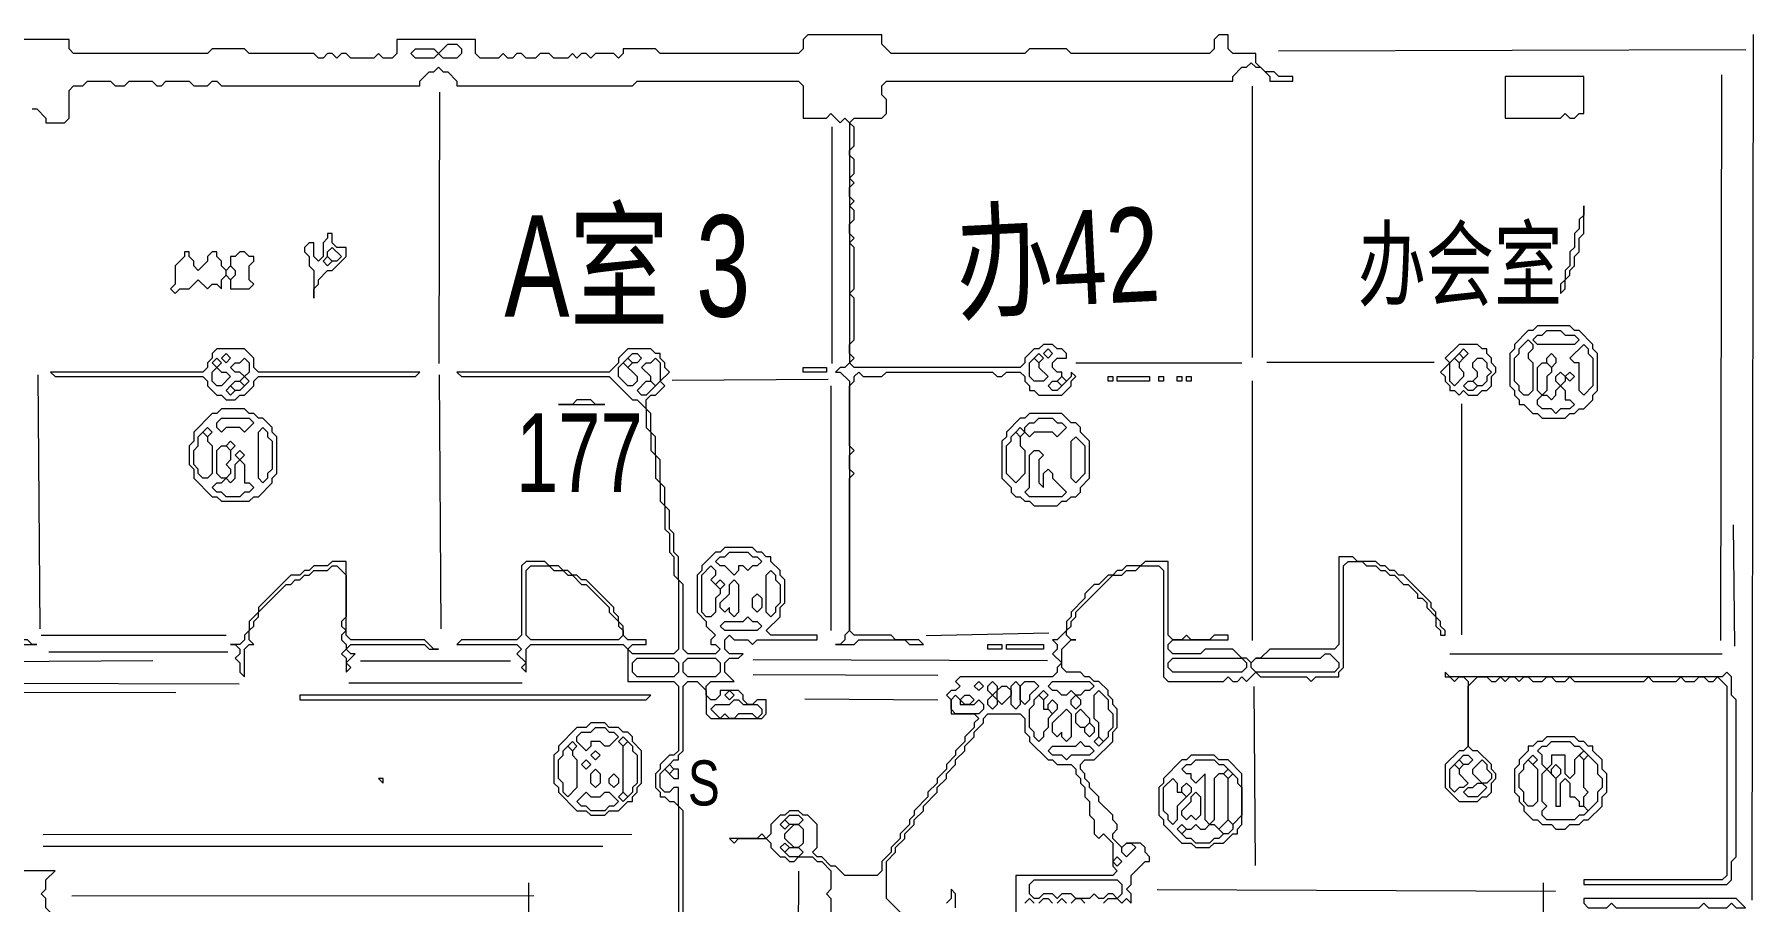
# Model space of a CAD drawing. Extents: x 10 to 1972, y 10 to 1370.
# Drawn here: x 1092.5 to 1464.8, y 832.3 to 1020.1 of the extents above; entities that cross this region are included whole.
import ezdxf

# ---------------------------------------------------------------- set-up
doc = ezdxf.new("R2010")
doc.units = 0
for name, color, linetype, lineweight in [('OCR_TEXT', 6, 'Continuous', 0), ('TRACE_CURVE', 6, 'Continuous', 0), ('TRACE_STRAIGHT', 5, 'Continuous', 0), ('TRACE_TEXT_SYMBOL', 6, 'Continuous', 0)]:
    doc.layers.add(name, color=color, linetype=linetype, lineweight=lineweight)
doc.styles.add('wqy-unicode', font='wqy-unicode.lff')

msp = doc.modelspace()

# ---------------------------------------------------------------- linework, layer by layer
at = {"layer": 'TRACE_CURVE', "color": 6}
for points in [[(1260, 1020), (1259, 1019), (1259, 1017), (1258, 1016), (1228, 1016), (1227, 1017), (1220, 1017), (1220, 1016), (1219, 1015), (1218, 1016), (1214, 1016), (1213, 1015), (1212, 1016), (1211, 1016), (1210, 1015), (1209, 1016), (1208, 1015), (1205, 1015), (1204, 1016), (1202, 1016), (1201, 1015), (1199, 1015), (1198, 1016), (1197, 1016), (1196, 1015), (1195, 1015), (1194, 1016), (1193, 1015), (1189, 1015), (1188, 1016), (1188, 1019), (1171, 1019), (1171, 1016), (1170, 1015), (1168, 1015), (1167, 1016), (1166, 1015), (1161, 1015), (1160, 1016), (1159, 1016), (1158, 1015), (1157, 1016), (1156, 1016), (1155, 1015), (1154, 1015), (1153, 1016), (1139, 1016), (1138, 1017), (1131, 1017), (1130, 1016), (1101, 1016), (1100, 1017), (1100, 1019), (1083, 1019)], [(1357, 1013), (1358, 1013), (1360, 1011), (1360, 1010), (1365, 1010), (1365, 1011), (1362, 1011), (1361, 1012), (1359, 1012), (1357, 1014), (1357, 1016), (1352, 1016), (1351, 1017), (1351, 1020), (1349, 1020), (1348, 1019), (1348, 1017), (1347, 1016), (1317, 1016), (1316, 1017), (1308, 1017), (1307, 1016), (1278, 1016), (1276, 1018), (1276, 1020), (1260, 1020)], [(1179, 1012), (1180, 1013), (1181, 1012), (1182, 1012), (1184, 1010), (1184, 1009), (1222, 1009), (1223, 1010), (1258, 1010), (1259, 1009), (1259, 1002), (1264, 1002), (1265, 1003), (1267, 1001), (1268, 1002), (1269, 1001), (1269, 949), (1268, 948), (1267, 948), (1266, 947), (1267, 947), (1269, 945), (1269, 891), (1268, 890), (1268, 889), (1267, 888), (1266, 888), (1270, 888), (1271, 889), (1281, 889), (1282, 888), (1285, 888), (1284, 889), (1279, 889), (1278, 890), (1270, 890), (1269, 891), (1269, 924), (1270, 925), (1269, 926), (1269, 929), (1270, 930), (1269, 931), (1269, 944), (1270, 945), (1270, 946), (1271, 947), (1272, 946), (1276, 946), (1277, 947), (1300, 947), (1301, 946), (1302, 946), (1303, 947), (1306, 947), (1307, 946), (1307, 945), (1308, 944), (1308, 943), (1309, 943), (1310, 942), (1315, 942), (1317, 944), (1317, 945)], [(1317, 945), (1318, 946), (1317, 947), (1317, 946), (1316, 945), (1315, 946), (1315, 947), (1314, 947), (1313, 948), (1313, 949), (1314, 950), (1316, 950), (1316, 951), (1315, 952), (1314, 952), (1313, 953), (1311, 953), (1310, 952), (1309, 952), (1307, 950), (1307, 949), (1306, 948), (1270, 948), (1269, 949), (1270, 950), (1269, 951), (1269, 953), (1270, 954), (1270, 963), (1269, 964), (1270, 965), (1270, 974), (1269, 975), (1270, 976), (1269, 977), (1269, 979), (1270, 980), (1270, 982), (1269, 983), (1270, 984), (1269, 985), (1269, 987), (1270, 988), (1269, 989), (1270, 990), (1270, 993), (1269, 994), (1269, 995), (1270, 996), (1270, 1000), (1269, 1001), (1270, 1002), (1276, 1002), (1277, 1003), (1277, 1006), (1276, 1007), (1276, 1009), (1277, 1010), (1352, 1010), (1352, 1011), (1354, 1013), (1355, 1013), (1356, 1014), (1357, 1013)], [(1092, 1004), (1093, 1004), (1095, 1002), (1095, 1001), (1099, 1001), (1100, 1002), (1100, 1008), (1101, 1009), (1103, 1009), (1104, 1010), (1109, 1010), (1110, 1009), (1112, 1009), (1113, 1010), (1118, 1010), (1119, 1009), (1120, 1009), (1121, 1010), (1126, 1010), (1127, 1009), (1130, 1009), (1131, 1010), (1132, 1010), (1133, 1009), (1176, 1009), (1176, 1010), (1178, 1012), (1179, 1012)], [(1221, 952), (1219, 950), (1219, 949), (1217, 947), (1184, 947), (1185, 946), (1217, 946), (1222, 941), (1223, 941), (1225, 939), (1225, 935), (1226, 934), (1226, 930), (1227, 929), (1227, 924), (1228, 923), (1228, 919), (1229, 918), (1229, 913), (1230, 912), (1230, 908), (1231, 907), (1231, 903), (1232, 902), (1232, 887), (1231, 886), (1222, 886), (1221, 887), (1222, 888), (1225, 888), (1225, 889), (1221, 889), (1220, 890), (1220, 892), (1219, 893), (1219, 894), (1218, 895), (1218, 896), (1212, 902), (1211, 902), (1210, 903), (1209, 903), (1208, 904), (1207, 904), (1206, 905), (1204, 905), (1203, 906), (1199, 906), (1198, 905), (1198, 890), (1197, 889), (1185, 889), (1184, 888), (1197, 888), (1198, 887), (1197, 886), (1199, 884), (1198, 883), (1199, 882), (1199, 887), (1200, 888), (1220, 888), (1221, 887), (1221, 880)], [(1230, 947), (1229, 948), (1229, 949), (1228, 950), (1228, 951), (1227, 951), (1226, 952), (1221, 952)], [(1246, 886), (1243, 886), (1242, 887), (1242, 889), (1243, 890), (1244, 889), (1247, 889), (1248, 888), (1249, 889), (1262, 889), (1262, 890), (1252, 890), (1251, 891), (1254, 894), (1254, 896), (1255, 897), (1255, 902), (1254, 903), (1254, 904), (1252, 906), (1252, 907), (1251, 907), (1250, 908), (1249, 908), (1248, 909), (1242, 909), (1241, 908), (1240, 908), (1237, 905), (1237, 904), (1236, 903), (1236, 895), (1238, 893), (1238, 892), (1240, 890), (1239, 889), (1239, 888), (1240, 888), (1241, 887), (1240, 886), (1234, 886), (1233, 887), (1233, 901), (1232, 902), (1232, 907), (1231, 908), (1231, 912), (1230, 913), (1230, 917), (1229, 918), (1229, 922), (1228, 923), (1228, 928), (1227, 929), (1227, 933), (1226, 934), (1226, 938), (1225, 939), (1225, 941), (1226, 942), (1227, 942), (1229, 944), (1228, 945), (1230, 947)], [(1375, 907), (1375, 888), (1374, 887), (1360, 887), (1358, 885), (1357, 885), (1356, 884), (1355, 885), (1354, 885), (1352, 887), (1346, 887), (1345, 886), (1339, 886), (1338, 887), (1338, 888), (1339, 889), (1351, 889), (1351, 890), (1348, 890), (1347, 889), (1343, 889), (1342, 890), (1341, 889), (1339, 889), (1338, 890), (1338, 906), (1333, 906), (1332, 905), (1329, 905), (1328, 904), (1327, 904), (1326, 903), (1325, 903), (1323, 901), (1322, 901), (1320, 899), (1320, 898), (1317, 895), (1317, 894), (1316, 893), (1316, 891), (1314, 889), (1313, 889), (1314, 888), (1314, 887), (1313, 886), (1315, 884), (1314, 883), (1314, 882), (1313, 881), (1293, 881), (1292, 880), (1293, 879), (1292, 878), (1291, 878), (1290, 877), (1291, 876), (1291, 873), (1296, 873), (1297, 872), (1296, 871), (1296, 870), (1294, 868), (1294, 867)], [(1330, 832), (1330, 834), (1329, 835), (1330, 836), (1330, 838), (1333, 841), (1334, 841), (1334, 842), (1333, 843), (1333, 844), (1332, 845), (1329, 845), (1328, 844), (1326, 846), (1326, 847), (1327, 848), (1327, 849), (1326, 850), (1326, 851), (1323, 854), (1323, 855), (1321, 857), (1321, 858), (1320, 859), (1320, 860), (1319, 861), (1319, 862), (1320, 863), (1322, 863), (1326, 867), (1326, 869), (1327, 870), (1327, 874), (1326, 875), (1326, 876), (1325, 877), (1325, 878), (1323, 880), (1322, 880), (1321, 881), (1320, 881), (1319, 882), (1316, 882), (1315, 883), (1315, 887), (1317, 889), (1318, 889), (1317, 889), (1316, 890), (1316, 891), (1317, 892), (1317, 893), (1318, 894), (1318, 895), (1326, 903), (1328, 903), (1329, 904), (1331, 904), (1332, 905)], [(1332, 905), (1336, 905), (1337, 904), (1337, 881), (1338, 880), (1350, 880), (1351, 881), (1352, 880), (1353, 880), (1354, 881), (1355, 880), (1357, 882), (1358, 881), (1368, 881), (1369, 880), (1370, 881), (1375, 881), (1375, 882), (1376, 883), (1376, 905), (1377, 906), (1380, 906), (1381, 905), (1383, 905), (1384, 904), (1385, 904), (1386, 903), (1387, 903), (1389, 901), (1390, 901), (1392, 899), (1392, 898), (1393, 898), (1394, 897), (1394, 896), (1396, 894), (1396, 892), (1397, 891), (1397, 890), (1398, 890), (1398, 891), (1397, 892), (1397, 893), (1396, 894), (1396, 895), (1395, 896), (1395, 897), (1389, 903), (1388, 903), (1387, 904), (1386, 904), (1385, 905), (1384, 905), (1383, 906), (1379, 906), (1378, 907), (1375, 907)], [(1233, 803), (1233, 852), (1232, 853), (1232, 857), (1231, 857), (1230, 856), (1229, 856), (1228, 857), (1228, 860), (1229, 861), (1231, 859), (1232, 859), (1232, 861), (1231, 861), (1230, 862), (1231, 863), (1232, 863), (1232, 864), (1233, 865), (1233, 879), (1234, 880), (1236, 880), (1238, 878), (1238, 873), (1239, 872), (1250, 872), (1251, 873), (1251, 876), (1249, 876), (1248, 875), (1247, 875), (1246, 876), (1246, 877), (1245, 878), (1241, 878), (1241, 877), (1240, 876), (1239, 876), (1238, 877), (1238, 879), (1239, 880), (1244, 880), (1242, 882), (1242, 884), (1243, 885), (1245, 885), (1246, 886)], [(1221, 880), (1231, 880), (1232, 879), (1232, 865), (1231, 864), (1230, 864), (1228, 862), (1228, 861), (1227, 860), (1227, 857), (1228, 856), (1228, 855), (1229, 855), (1230, 854), (1231, 854), (1232, 853), (1232, 803)], [(1290, 860), (1292, 862), (1292, 863), (1294, 865), (1294, 866), (1296, 868), (1296, 869), (1298, 871), (1298, 872)], [(1298, 872), (1299, 873), (1306, 873), (1307, 872), (1307, 869), (1308, 868), (1308, 867), (1312, 863), (1313, 863), (1314, 862), (1317, 862), (1318, 861), (1318, 860), (1319, 859), (1319, 858), (1320, 857), (1320, 855), (1321, 854), (1321, 851), (1322, 850), (1322, 847), (1323, 846), (1324, 847), (1326, 845), (1326, 840), (1327, 839), (1326, 838), (1305, 838), (1305, 829)], [(1294, 867), (1292, 865), (1292, 864), (1290, 862), (1290, 861), (1288, 859), (1288, 858), (1286, 856), (1286, 855), (1283, 852), (1283, 851), (1282, 850), (1282, 849), (1280, 847), (1280, 846), (1278, 844), (1278, 843), (1276, 841), (1276, 839), (1275, 838), (1268, 838), (1266, 840), (1265, 840), (1263, 842), (1262, 842), (1261, 843), (1262, 844), (1262, 849), (1260, 851), (1259, 851), (1258, 852), (1256, 852), (1255, 851), (1254, 851), (1252, 849), (1252, 847), (1251, 846), (1250, 847), (1249, 846), (1243, 846), (1244, 845), (1245, 846), (1251, 846), (1252, 845), (1252, 844), (1254, 842), (1255, 842), (1256, 841), (1257, 841), (1258, 842), (1261, 842), (1262, 841), (1263, 841), (1265, 839), (1265, 835), (1264, 834), (1265, 833), (1265, 825)], [(1281, 829), (1277, 833), (1277, 841), (1279, 843), (1279, 844), (1281, 846), (1281, 847), (1283, 849), (1283, 850), (1285, 852), (1285, 853), (1288, 856), (1288, 857), (1290, 859), (1290, 860)], [(1100, 824), (1099, 825), (1099, 828), (1098, 828), (1095, 831), (1095, 833), (1094, 834), (1095, 835), (1095, 837), (1097, 839), (1086, 839)], [(1292, 831), (1292, 834), (1291, 835), (1291, 833), (1290, 832)], [(1307, 832), (1308, 833), (1309, 832)], [(1310, 832), (1311, 833), (1312, 833), (1313, 832)], [(1314, 832), (1315, 833), (1316, 832)], [(1317, 832), (1318, 833), (1319, 833), (1320, 832)], [(1324, 832), (1325, 833), (1327, 833), (1328, 832), (1329, 833), (1330, 832)]]:
    msp.add_lwpolyline(points, dxfattribs=at)
for points in [[(1174, 1016), (1175, 1017), (1179, 1017), (1180, 1016), (1179, 1015), (1175, 1015)], [(1182, 1018), (1184, 1018), (1185, 1017), (1185, 1016), (1184, 1015), (1181, 1015), (1180, 1016)], [(1220, 949), (1221, 950), (1222, 949), (1221, 948)], [(1221, 950), (1222, 951), (1223, 951), (1224, 950), (1223, 949), (1222, 949)], [(1226, 949), (1227, 950), (1228, 949), (1228, 945), (1227, 944), (1226, 945), (1226, 946), (1224, 948), (1225, 949)], [(1308, 949), (1309, 950), (1310, 949), (1310, 948), (1312, 946), (1311, 945), (1309, 945), (1308, 946)], [(1309, 950), (1310, 951), (1311, 950), (1310, 949)], [(1311, 951), (1312, 952), (1313, 951), (1312, 950)], [(1219, 948), (1220, 949), (1223, 946), (1223, 945), (1222, 944), (1221, 944), (1219, 946)], [(1314, 945), (1315, 946), (1316, 945), (1315, 944)], [(1225, 945), (1226, 945), (1227, 944), (1225, 942), (1224, 942), (1223, 943)], [(1312, 944), (1313, 945), (1314, 945), (1315, 944), (1314, 943), (1313, 943)], [(1199, 904), (1200, 905), (1204, 905), (1205, 904), (1207, 904), (1208, 903), (1209, 903), (1211, 901), (1212, 901), (1217, 896), (1217, 895), (1219, 893), (1219, 892), (1220, 891), (1220, 890), (1219, 889), (1200, 889), (1199, 890)], [(1239, 905), (1240, 904), (1240, 903), (1239, 902), (1241, 900), (1241, 899), (1240, 898), (1240, 895), (1239, 894), (1238, 894), (1237, 895), (1237, 903)], [(1242, 907), (1243, 908), (1247, 908), (1248, 907), (1249, 907), (1250, 906), (1249, 905), (1248, 905), (1247, 904), (1246, 905), (1245, 905), (1245, 904), (1244, 903), (1242, 905), (1241, 905), (1240, 906), (1241, 907)], [(1240, 901), (1241, 902), (1242, 901), (1241, 900)], [(1243, 901), (1244, 902), (1245, 901), (1245, 895), (1244, 894), (1243, 895), (1243, 896), (1242, 895), (1241, 896), (1241, 897), (1243, 899)], [(1251, 903), (1252, 904), (1253, 903), (1253, 902), (1254, 901), (1254, 897), (1253, 896), (1253, 895), (1252, 894), (1251, 895)], [(1248, 898), (1249, 899), (1250, 898), (1250, 896), (1249, 895), (1248, 896)], [(1246, 893), (1247, 894), (1248, 893), (1249, 893), (1250, 892), (1249, 891), (1242, 891), (1241, 892), (1242, 893)], [(1222, 884), (1223, 885), (1231, 885), (1232, 884), (1232, 882), (1231, 881), (1223, 881), (1222, 882)], [(1233, 884), (1234, 885), (1240, 885), (1241, 884), (1241, 882), (1240, 881), (1234, 881), (1233, 882)], [(1338, 884), (1339, 885), (1354, 885), (1355, 884), (1355, 883), (1354, 882), (1339, 882), (1338, 883)], [(1371, 885), (1372, 886), (1373, 886), (1375, 884), (1375, 883), (1374, 882), (1357, 882), (1356, 883), (1356, 884), (1357, 885)], [(1296, 879), (1297, 880), (1298, 879), (1297, 878)], [(1299, 879), (1300, 880), (1301, 879), (1301, 878), (1300, 877), (1299, 878)], [(1301, 878), (1302, 879), (1303, 879), (1304, 878), (1304, 877), (1302, 875), (1301, 876)], [(1304, 879), (1305, 880), (1306, 879), (1306, 875), (1305, 874), (1304, 875)], [(1306, 879), (1307, 880), (1309, 880), (1310, 879), (1308, 877), (1308, 876), (1307, 875), (1306, 876)], [(1312, 879), (1313, 880), (1321, 880), (1322, 879), (1321, 878), (1320, 878), (1319, 877), (1318, 877), (1317, 878), (1316, 877), (1315, 877), (1314, 878), (1313, 878)], [(1243, 875), (1244, 876), (1245, 876), (1246, 875), (1249, 875), (1250, 874), (1250, 873), (1249, 872), (1248, 873), (1245, 873), (1244, 872), (1243, 872), (1242, 873), (1241, 872), (1239, 874), (1240, 875)], [(1242, 877), (1243, 878), (1244, 877), (1243, 876)], [(1291, 876), (1292, 877), (1293, 876), (1293, 875), (1296, 875), (1297, 876), (1298, 875), (1298, 874), (1297, 873), (1292, 873), (1291, 874)], [(1293, 876), (1294, 877), (1295, 877), (1296, 876), (1295, 875), (1294, 875)], [(1299, 876), (1300, 877), (1301, 876), (1301, 875), (1300, 874), (1299, 875)], [(1309, 876), (1310, 877), (1311, 876), (1311, 874), (1312, 874), (1313, 873), (1312, 872), (1312, 870), (1311, 869), (1311, 868), (1310, 867), (1309, 868), (1309, 869), (1308, 870), (1308, 874), (1309, 875)], [(1310, 877), (1311, 878), (1312, 877), (1311, 876)], [(1312, 875), (1313, 876), (1314, 875), (1314, 874), (1313, 873), (1312, 874)], [(1317, 876), (1318, 877), (1319, 876), (1319, 875), (1318, 874), (1317, 875)], [(1322, 877), (1323, 878), (1325, 876), (1325, 874), (1326, 873), (1326, 870), (1325, 869), (1325, 868), (1324, 867), (1323, 868), (1323, 871), (1322, 872)], [(1316, 874), (1317, 873), (1317, 868), (1316, 867), (1315, 868), (1315, 869), (1314, 868), (1313, 869), (1313, 871)], [(1318, 873), (1319, 874), (1321, 872), (1321, 871), (1320, 870), (1319, 870), (1318, 871)], [(1320, 870), (1321, 871), (1322, 870), (1322, 869), (1321, 868), (1320, 869)], [(1322, 867), (1323, 868), (1324, 867), (1323, 866)], [(1318, 866), (1319, 867), (1320, 866), (1321, 866), (1322, 865), (1321, 864), (1317, 864), (1316, 863), (1315, 864), (1313, 864), (1312, 865), (1313, 866)], [(1229, 861), (1230, 862), (1231, 861), (1230, 860)], [(1254, 849), (1255, 850), (1256, 849), (1255, 848)], [(1255, 850), (1256, 851), (1258, 851), (1259, 850), (1258, 849), (1256, 849)], [(1257, 849), (1258, 849), (1259, 848), (1259, 845), (1258, 844), (1257, 844), (1255, 846), (1255, 847)], [(1254, 844), (1255, 845), (1256, 844), (1255, 843)], [(1255, 843), (1256, 844), (1258, 844), (1259, 843), (1258, 842), (1256, 842)], [(1326, 841), (1327, 842), (1328, 841), (1327, 840)], [(1328, 844), (1329, 845), (1330, 845), (1331, 844), (1329, 842), (1328, 843)], [(1308, 836), (1309, 837), (1327, 837), (1328, 836), (1328, 834), (1327, 833), (1326, 834), (1325, 834), (1324, 833), (1323, 833), (1322, 834), (1321, 833), (1318, 833), (1317, 834), (1315, 834), (1314, 833), (1313, 834), (1311, 834), (1310, 833), (1309, 833), (1308, 834)]]:
    msp.add_lwpolyline(points, close=True, dxfattribs=at)
at = {"layer": 'TRACE_STRAIGHT', "color": 5}
for p, q in [((1464.49, 832.62), (1464.79, 1020.13)), ((1361.89, 1016.57), (1463.14, 1016.88)), ((1457.66, 888.88), (1457.88, 1011.38)), ((1180.14, 948.87), (1180.3, 1007.62)), ((1356.3, 950.13), (1356.31, 1008.88)), ((1265.16, 1000.12), (1265.16, 948.88)), ((1093.25, 946.38), (1093.65, 891.37)), ((1180.19, 946.39), (1180.52, 891.38)), ((1318, 949), (1354, 949)), ((1359.37, 949.11), (1395.63, 949.16)), ((1230.62, 945.24), (1264.38, 945.46)), ((1265, 944), (1265, 891)), ((1356.3, 888.88), (1356.3, 945.13)), ((1401.61, 890.12), (1401.62, 940.13)), ((1460.34, 913.89), (1460.64, 887.64)), ((1094, 890), (1134, 890)), ((1285.63, 889.97), (1312.19, 890.55)), ((1095.62, 886.38), (1134.38, 886.38)), ((1048.12, 884.15), (1118.13, 884.53)), ((1163.12, 884.49), (1195.62, 884.49)), ((1248.12, 884.76), (1311.88, 884.5)), ((1399, 886), (1458, 886)), ((1045.62, 879.74), (1136.88, 879.47)), ((1160.62, 879.66), (1198.12, 879.66)), ((1248.12, 881.48), (1288.12, 881.36)), ((1356.6, 878.88), (1356.87, 840.12)), ((971.87, 877.84), (1123.12, 877.6)), ((1259.37, 876.26), (1288.14, 876)), ((1094.37, 846.85), (1221.88, 846.89)), ((1094.37, 844.33), (1215.63, 844.35)), ((1257.85, 803.88), (1258.06, 838.88)), ((1199.48, 836.37), (1199.49, 642.62)), ((1335.61, 834.96), (1421.86, 834.58)), ((1419.21, 836.37), (1419.43, 707.62)), ((1100.63, 833.59), (1200.63, 833.66))]:
    msp.add_line(p, q, dxfattribs=at)
at = {"layer": 'TRACE_TEXT_SYMBOL', "color": 6}
for points in [[(1411, 1011), (1411, 1002), (1423, 1002), (1424, 1003), (1425, 1002), (1426, 1002), (1427, 1003), (1428, 1003), (1428, 1011)], [(1428, 983), (1428, 981), (1427, 980), (1427, 978), (1426, 977), (1426, 974), (1425, 973), (1425, 970), (1424, 969), (1424, 967), (1423, 966), (1423, 964), (1424, 965), (1424, 967), (1425, 968), (1425, 969), (1426, 970), (1426, 972), (1427, 973), (1427, 976), (1428, 977)], [(1156, 977), (1156, 976), (1155, 975), (1155, 972), (1154, 971), (1153, 972), (1153, 975), (1152, 975), (1151, 974), (1151, 973), (1152, 972), (1152, 970), (1153, 969), (1153, 963), (1153, 965), (1154, 966), (1154, 967), (1156, 969), (1157, 969), (1160, 972), (1160, 974), (1158, 974), (1157, 975), (1157, 977)], [(1125, 973), (1125, 972), (1123, 970), (1123, 966), (1122, 965), (1123, 964), (1124, 965), (1126, 965), (1128, 967), (1130, 965), (1131, 966), (1132, 966), (1133, 965), (1133, 967), (1134, 968), (1135, 967), (1135, 965), (1139, 965), (1140, 966), (1139, 967), (1139, 970), (1140, 971), (1140, 972), (1139, 972), (1138, 973), (1137, 973), (1136, 972), (1135, 972), (1135, 970), (1134, 969), (1133, 970), (1133, 971), (1132, 972), (1132, 973), (1131, 973), (1130, 972), (1130, 971), (1128, 969), (1127, 970), (1127, 971), (1126, 972), (1126, 973)], [(1155, 971), (1156, 972), (1157, 971), (1156, 970)], [(1156, 973), (1157, 974), (1159, 972), (1158, 971), (1157, 971), (1156, 972)], [(1134, 969), (1135, 970), (1136, 969), (1136, 968), (1135, 967), (1134, 968)], [(1418, 957), (1417, 956), (1416, 956), (1413, 953), (1413, 952), (1412, 951), (1412, 944), (1413, 943), (1413, 942), (1414, 941), (1414, 940), (1415, 940), (1417, 938), (1418, 938), (1419, 937), (1424, 937), (1425, 938), (1426, 938), (1427, 939), (1428, 939), (1430, 941), (1430, 942), (1431, 943), (1431, 951), (1430, 952), (1430, 953), (1427, 956), (1426, 956), (1425, 957)], [(1416, 954), (1417, 953), (1417, 952), (1416, 951), (1416, 950), (1417, 949), (1417, 943), (1416, 942), (1415, 942), (1414, 943), (1414, 944), (1413, 945), (1413, 950), (1414, 951), (1414, 952)], [(1419, 955), (1420, 956), (1423, 956), (1424, 955), (1426, 955), (1427, 954), (1426, 953), (1418, 953), (1417, 954), (1418, 955)], [(1132, 952), (1131, 951), (1131, 950), (1130, 949), (1130, 948), (1129, 947), (1096, 947), (1097, 946), (1129, 946), (1130, 945), (1130, 944), (1132, 942), (1133, 942), (1134, 941), (1136, 941), (1137, 942), (1138, 942), (1140, 944), (1140, 945), (1141, 946), (1175, 946), (1176, 947), (1141, 947), (1140, 948), (1140, 950), (1138, 952)], [(1131, 949), (1132, 950), (1133, 949), (1132, 948)], [(1133, 950), (1134, 951), (1135, 950), (1134, 949)], [(1137, 949), (1138, 950), (1139, 949), (1139, 947), (1138, 946), (1137, 947), (1136, 947), (1135, 948), (1136, 949)], [(1401, 953), (1398, 950), (1399, 949), (1397, 947), (1398, 946), (1398, 945), (1399, 944), (1399, 943), (1400, 943), (1401, 942), (1402, 943), (1403, 942), (1405, 942), (1406, 943), (1407, 943), (1408, 944), (1408, 946), (1409, 947), (1409, 948), (1408, 949), (1408, 950), (1407, 951), (1407, 952), (1406, 952), (1405, 953)], [(1399, 949), (1400, 950), (1401, 949), (1401, 948), (1402, 947), (1402, 946), (1400, 944), (1399, 945)], [(1400, 950), (1401, 951), (1402, 950), (1401, 949)], [(1401, 951), (1402, 952), (1403, 951), (1402, 950)], [(1404, 949), (1405, 950), (1406, 950), (1407, 949), (1407, 948), (1408, 947), (1407, 946), (1407, 945), (1406, 944), (1405, 944), (1404, 945), (1405, 946), (1405, 947), (1404, 948)], [(1420, 950), (1421, 951), (1422, 950), (1422, 949), (1421, 948), (1420, 949)], [(1428, 953), (1429, 952), (1429, 951), (1430, 950), (1430, 944), (1428, 942), (1427, 943), (1427, 949), (1426, 949), (1425, 950)], [(1131, 947), (1132, 948), (1133, 947), (1134, 947), (1135, 946), (1133, 944), (1132, 944), (1131, 945)], [(1137, 945), (1138, 946), (1139, 945), (1138, 944)], [(1259, 948), (1264, 948), (1264, 947), (1259, 947)], [(1325, 946), (1326, 946), (1326, 945), (1325, 945)], [(1327, 946), (1334, 946), (1334, 945), (1327, 945)], [(1336, 946), (1337, 946), (1337, 945), (1336, 945)], [(1340, 946), (1341, 946), (1341, 945), (1340, 945)], [(1342, 946), (1343, 946), (1343, 945), (1342, 945)], [(1418, 948), (1419, 949), (1420, 949), (1421, 948), (1421, 947), (1420, 946), (1420, 943), (1419, 942), (1418, 943)], [(1422, 946), (1423, 947), (1424, 946), (1424, 945), (1423, 944), (1422, 945)], [(1424, 946), (1425, 947), (1426, 946), (1425, 945)], [(1134, 943), (1135, 944), (1136, 943), (1135, 942)], [(1135, 944), (1136, 945), (1137, 945), (1138, 944), (1137, 943), (1136, 943)], [(1402, 944), (1403, 945), (1404, 945), (1405, 944), (1404, 943), (1403, 943)], [(1422, 943), (1423, 944), (1424, 943), (1424, 941), (1425, 941), (1426, 940), (1425, 939), (1423, 939), (1422, 938), (1421, 939), (1419, 939), (1418, 940), (1418, 941), (1419, 942), (1420, 942), (1421, 941), (1422, 942)], [(1133, 939), (1132, 938), (1131, 938), (1127, 934), (1127, 932), (1126, 931), (1126, 927), (1127, 926), (1127, 924), (1131, 920), (1132, 920), (1133, 919), (1139, 919), (1140, 920), (1141, 920), (1144, 923), (1144, 924), (1145, 925), (1145, 933), (1144, 934), (1144, 935), (1142, 937), (1141, 937), (1140, 938), (1139, 938), (1138, 939)], [(1210, 941), (1209, 940), (1206, 940), (1216, 940), (1214, 940), (1213, 941)], [(1129, 934), (1130, 935), (1131, 934), (1130, 933)], [(1132, 936), (1133, 937), (1139, 937), (1140, 936), (1138, 934), (1137, 935), (1134, 935), (1133, 934), (1132, 935)], [(1141, 934), (1142, 935), (1143, 934), (1143, 933), (1144, 932), (1144, 926), (1143, 925), (1143, 924), (1142, 923), (1141, 924)], [(1308, 938), (1307, 937), (1306, 937), (1303, 934), (1303, 933), (1302, 932), (1302, 924), (1304, 922), (1304, 921), (1305, 920), (1306, 920), (1307, 919), (1308, 919), (1309, 918), (1314, 918), (1315, 919), (1316, 919), (1317, 920), (1318, 920), (1319, 921), (1319, 922), (1321, 924), (1321, 932), (1319, 934), (1319, 935), (1318, 936), (1317, 936), (1315, 938)], [(1305, 934), (1306, 935), (1307, 934), (1306, 933)], [(1309, 936), (1310, 937), (1313, 937), (1314, 936), (1315, 936), (1316, 935), (1314, 933), (1313, 934), (1309, 934), (1308, 933), (1307, 934), (1307, 935), (1308, 936)], [(1128, 933), (1129, 934), (1130, 933), (1130, 932), (1131, 931), (1131, 925), (1130, 924), (1129, 924), (1128, 925), (1128, 926), (1127, 927), (1127, 930), (1128, 931)], [(1132, 930), (1133, 931), (1134, 931), (1135, 930), (1135, 928), (1134, 927), (1135, 926), (1135, 925), (1134, 924), (1133, 924), (1132, 925)], [(1134, 931), (1135, 932), (1136, 931), (1135, 930)], [(1304, 933), (1305, 934), (1306, 933), (1306, 931), (1307, 930), (1307, 925), (1305, 923), (1303, 925), (1303, 931), (1304, 932)], [(1317, 932), (1318, 933), (1320, 931), (1320, 925), (1318, 923), (1317, 924)], [(1136, 927), (1137, 928), (1138, 927), (1138, 923), (1139, 923), (1140, 922), (1139, 921), (1138, 921), (1137, 920), (1134, 920), (1133, 921), (1132, 921), (1131, 922), (1132, 923), (1133, 923), (1134, 924), (1135, 923), (1136, 924)], [(1136, 929), (1137, 930), (1138, 929), (1137, 928)], [(1308, 929), (1309, 930), (1310, 930), (1311, 929), (1310, 928), (1310, 923), (1311, 922), (1311, 925), (1312, 926), (1313, 925), (1313, 924), (1316, 921), (1315, 920), (1308, 920), (1307, 921), (1308, 922)], [(1090, 889), (1089, 888), (1093, 888), (1092, 888), (1091, 889)], [(1299, 888), (1302, 888), (1302, 887), (1299, 887)], [(1303, 888), (1311, 888), (1311, 887), (1303, 887)], [(1150, 877), (1150, 876), (1225, 876), (1226, 877)], [(1213, 871), (1212, 870), (1210, 870), (1206, 866), (1206, 865), (1205, 864), (1205, 858), (1206, 857), (1206, 856), (1210, 852), (1212, 852), (1213, 851), (1216, 851), (1217, 852), (1219, 852), (1221, 854), (1222, 854), (1222, 855), (1223, 856), (1223, 857), (1224, 858), (1224, 865), (1222, 867), (1222, 868), (1221, 869), (1220, 869), (1219, 870), (1217, 870), (1216, 871)], [(1213, 869), (1214, 870), (1216, 870), (1217, 869), (1218, 869), (1219, 868), (1217, 866), (1216, 866), (1215, 867), (1213, 867), (1213, 866), (1212, 865), (1210, 867), (1210, 868), (1211, 869)], [(1219, 867), (1220, 868), (1221, 867), (1220, 866)], [(1420, 868), (1419, 867), (1418, 867), (1417, 866), (1416, 866), (1416, 865), (1414, 863), (1414, 862), (1413, 861), (1413, 856), (1414, 855), (1414, 854), (1415, 853), (1415, 852), (1417, 850), (1418, 850), (1419, 849), (1421, 849), (1422, 848), (1424, 848), (1425, 849), (1427, 849), (1428, 850), (1429, 850), (1432, 853), (1432, 855), (1433, 856), (1433, 860), (1432, 861), (1432, 863), (1430, 865), (1430, 866), (1429, 866), (1428, 867), (1427, 867), (1426, 868)], [(1207, 865), (1208, 866), (1209, 865), (1209, 864), (1210, 863), (1210, 857), (1208, 855), (1207, 856), (1207, 858), (1206, 859), (1206, 863), (1207, 864)], [(1208, 866), (1209, 867), (1210, 866), (1209, 865)], [(1213, 864), (1214, 865), (1215, 864), (1214, 863)], [(1220, 866), (1221, 867), (1222, 866), (1222, 865), (1223, 864), (1223, 858), (1222, 857), (1222, 856), (1221, 855), (1220, 856)], [(1343, 864), (1342, 863), (1341, 863), (1337, 859), (1337, 858), (1336, 857), (1336, 851), (1337, 850), (1337, 849), (1341, 845), (1343, 845), (1344, 844), (1347, 844), (1348, 845), (1350, 845), (1352, 847), (1353, 847), (1353, 848), (1354, 849), (1354, 860), (1351, 863), (1349, 863), (1348, 864)], [(1401, 863), (1402, 864), (1403, 864), (1404, 863), (1403, 862), (1402, 862)], [(1416, 863), (1417, 864), (1418, 863), (1417, 862)], [(1420, 866), (1421, 867), (1425, 867), (1426, 866), (1427, 866), (1428, 865), (1426, 863), (1426, 860), (1425, 859), (1424, 860), (1424, 864), (1421, 864), (1421, 862), (1420, 861), (1419, 862), (1419, 864), (1418, 865), (1419, 866)], [(1427, 864), (1428, 865), (1429, 864), (1428, 863)], [(1428, 863), (1429, 864), (1431, 862), (1431, 860), (1432, 859), (1432, 857), (1431, 856), (1431, 854), (1429, 852), (1428, 853), (1428, 855), (1429, 856), (1428, 857)], [(1211, 862), (1212, 863), (1213, 862), (1212, 861)], [(1213, 860), (1214, 861), (1215, 860), (1215, 858), (1214, 857), (1213, 858)], [(1217, 859), (1218, 860), (1219, 859), (1219, 858), (1218, 857), (1217, 858)], [(1343, 862), (1344, 863), (1348, 863), (1349, 862), (1350, 862), (1351, 861), (1350, 860), (1349, 860), (1348, 859), (1348, 850), (1347, 849), (1346, 850), (1346, 860), (1344, 858), (1343, 859), (1343, 860), (1342, 860), (1341, 861), (1342, 862)], [(1350, 860), (1351, 861), (1352, 860), (1351, 859)], [(1351, 859), (1352, 860), (1353, 859), (1353, 858), (1354, 857), (1354, 851), (1352, 849), (1351, 850)], [(1399, 861), (1400, 862), (1401, 861), (1401, 860), (1403, 858), (1402, 857), (1401, 857), (1400, 856), (1399, 857)], [(1400, 862), (1401, 863), (1402, 862), (1401, 861)], [(1406, 863), (1407, 862), (1407, 861), (1408, 860), (1408, 859), (1407, 858), (1406, 858), (1404, 860), (1404, 861)], [(1415, 862), (1416, 863), (1418, 861), (1418, 854), (1417, 853), (1416, 853), (1415, 854), (1415, 856), (1414, 857), (1414, 860), (1415, 861)], [(1419, 860), (1420, 861), (1422, 859), (1422, 853), (1423, 853), (1423, 858), (1424, 859), (1425, 858), (1425, 855), (1426, 855), (1427, 854), (1427, 853), (1428, 853), (1429, 852), (1428, 851), (1427, 851), (1426, 850), (1420, 850), (1419, 851), (1419, 852), (1420, 853), (1419, 854)], [(1421, 861), (1422, 862), (1423, 861), (1423, 860), (1422, 859), (1421, 860)], [(1167, 859), (1168, 858), (1168, 859)], [(1339, 859), (1340, 858), (1340, 856), (1341, 856), (1342, 855), (1340, 853), (1340, 850), (1339, 849), (1338, 850), (1338, 851), (1337, 852), (1337, 857)], [(1341, 857), (1342, 858), (1343, 857), (1343, 856), (1342, 855), (1341, 856)], [(1404, 857), (1405, 858), (1406, 858), (1407, 857), (1405, 855), (1403, 855), (1402, 856), (1403, 857)], [(1212, 856), (1213, 855), (1215, 855), (1216, 856), (1217, 856), (1219, 854), (1218, 853), (1217, 853), (1216, 852), (1213, 852), (1212, 853), (1211, 853), (1210, 854)], [(1219, 855), (1220, 856), (1221, 855), (1220, 854)], [(1343, 855), (1344, 856), (1345, 855), (1345, 851), (1344, 850), (1343, 851), (1342, 850), (1341, 851), (1341, 852), (1343, 854)], [(1340, 848), (1341, 849), (1342, 848), (1341, 847)], [(1343, 848), (1344, 849), (1345, 848), (1346, 848), (1347, 849), (1348, 849), (1350, 847), (1349, 846), (1348, 846), (1347, 845), (1344, 845), (1343, 846), (1342, 846), (1341, 847), (1342, 848)], [(1351, 850), (1352, 849), (1352, 848), (1351, 847), (1350, 847), (1349, 848)], [(1428, 833), (1428, 832), (1429, 831), (1433, 831), (1434, 832), (1435, 831), (1453, 831), (1454, 832), (1455, 831), (1459, 831), (1460, 832), (1461, 831), (1463, 831), (1461, 833)]]:
    msp.add_lwpolyline(points, close=True, dxfattribs=at)
for points in [[(1157, 906), (1156, 905), (1153, 905), (1152, 904), (1151, 904), (1150, 903), (1148, 903), (1141, 896), (1141, 895), (1139, 893), (1139, 891), (1138, 890), (1138, 889), (1137, 888), (1135, 888), (1136, 888), (1137, 887), (1137, 886), (1136, 885), (1137, 884), (1137, 882), (1138, 881), (1138, 887), (1139, 888), (1140, 888), (1139, 889), (1139, 891), (1140, 892), (1140, 893), (1141, 894), (1141, 895), (1147, 901), (1148, 901), (1149, 902), (1150, 902), (1151, 903), (1152, 903), (1153, 904), (1156, 904), (1157, 905), (1158, 905), (1160, 903), (1160, 894), (1159, 893), (1159, 892), (1160, 891), (1159, 890), (1159, 889), (1160, 888), (1160, 887), (1159, 886), (1160, 885), (1160, 882), (1161, 883), (1160, 884), (1162, 886), (1161, 886), (1160, 887), (1161, 888), (1177, 888), (1178, 887), (1180, 887), (1179, 887), (1177, 889)], [(1177, 889), (1161, 889), (1160, 890), (1160, 906), (1157, 906)], [(1398, 882), (1398, 881), (1399, 881), (1400, 880), (1401, 881), (1402, 881), (1403, 880), (1403, 866), (1402, 865), (1401, 865), (1398, 862), (1398, 857), (1401, 854), (1405, 854), (1406, 855), (1407, 855), (1408, 856), (1408, 858), (1409, 859), (1409, 860), (1408, 861), (1408, 862), (1405, 865), (1404, 865), (1403, 866), (1403, 879), (1405, 881), (1407, 881), (1408, 880), (1409, 880), (1410, 881), (1411, 880), (1412, 881), (1413, 881), (1414, 880), (1415, 881), (1416, 881), (1417, 880), (1419, 880), (1420, 881), (1421, 881), (1422, 880), (1424, 880), (1425, 881), (1426, 880), (1441, 880), (1442, 881), (1443, 880), (1448, 880), (1449, 881), (1450, 880), (1452, 880), (1453, 881), (1454, 881), (1455, 880), (1456, 880), (1457, 881), (1459, 879), (1459, 838), (1458, 837), (1428, 837), (1428, 836), (1459, 836), (1460, 837)], [(1460, 837), (1460, 841), (1461, 842), (1461, 876), (1460, 877), (1460, 881), (1459, 882), (1458, 881), (1399, 881), (1398, 882)]]:
    msp.add_lwpolyline(points, dxfattribs=at)

# ---------------------------------------------------------------- texts
at = {"layer": 'OCR_TEXT', "color": 6, "style": 'wqy-unicode'}
for s, height, width, p in [('A室 3', 21.931, 0.72, (1194.29, 959.02)), ('办会室', 15.026, 0.72, (1379.08, 962.89)), ('177', 17.076, 0.72, (1196.8, 921)), ('S', 9.77, 0.793966, (1234, 853.13))]:
    msp.add_text(s, height=height, dxfattribs=dict(at, width=width)).set_placement(p)
at = {"layer": 'OCR_TEXT', "color": 6, "style": 'wqy-unicode', "width": 0.759313}
msp.add_text('办42', height=20.385, rotation=2.8341, dxfattribs=at).set_placement((1292.5, 960.3))

doc.saveas('drawing.dxf')
